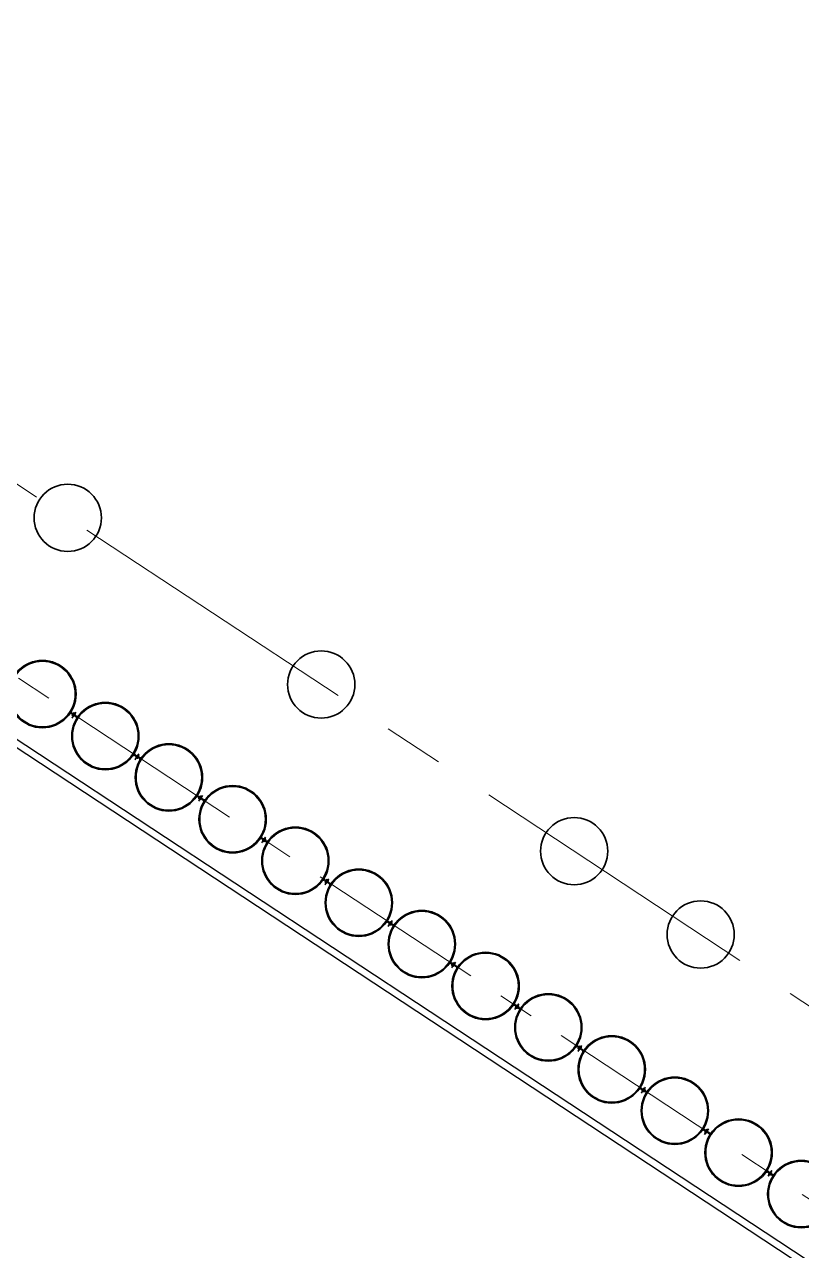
# Model space of a CAD drawing. Header units: millimetres. Extents: x 0 to 581027, y 0 to 6627194.
# Drawn here: x 580702.13 to 580718.53, y 6625609.41 to 6625635.3 of the extents above; entities that cross this region are included whole.
import ezdxf

# ---------------------------------------------------------------- set-up
doc = ezdxf.new("R2010")
doc.units = ezdxf.units.MM
doc.linetypes.add('CENTERX2', pattern=[20.32, 12.7, -2.54, 2.54, -2.54])
doc.linetypes.add('CONTINOUS', pattern=[0])
for name, color, linetype, lineweight in [('ГР_Верх_строение', 250, 'CONTINOUS', 30), ('ГР_Причал 5_СО8', 123, 'Continuous', 35), ('ГР_Разбивочная ось', 2, 'CENTERX2', 13), ('ГР_Фасонный профиль 2415', 3, 'Continuous', 35), ('ГР_Фасонный профиль 2416', 60, 'Continuous', 35), ('ГР_ШТС1_1а', 4, 'Continuous', 35), ('ГР_ШТС2_1а', 21, 'Continuous', 35), ('ГР_ШТС3д_1а', 111, 'Continuous', 35)]:
    doc.layers.add(name, color=color, linetype=linetype, lineweight=lineweight)
doc.layers.add('Этап 5.2 верхняя бровка', color=7, linetype='Continuous')
doc.layers.add('Этап 5.2 нижняя бровка', color=7, linetype='Continuous')

msp = doc.modelspace()

# ---------------------------------------------------------------- linework, layer by layer
at = {"layer": 'Defpoints', "ltscale": 0.5, "extrusion": (-3.16225e-05, -2.58101e-05, 1), "elevation": -3.288}
for points in [[(580703.14, 6625620.66), (580703.14, 6625620.66), (580703.14, 6625620.66), (580703.14, 6625620.66), (580703.22, 6625620.78)], [(580704.47, 6625619.78), (580704.47, 6625619.78), (580704.47, 6625619.78), (580704.47, 6625619.78), (580704.55, 6625619.9)], [(580705.81, 6625618.9), (580705.81, 6625618.9), (580705.81, 6625618.9), (580705.81, 6625618.9), (580705.89, 6625619.02)], [(580707.14, 6625618.02), (580707.14, 6625618.02), (580707.14, 6625618.02), (580707.14, 6625618.02), (580707.22, 6625618.14)], [(580708.48, 6625617.14), (580708.48, 6625617.14), (580708.48, 6625617.14), (580708.48, 6625617.14), (580708.56, 6625617.26)], [(580709.81, 6625616.26), (580709.81, 6625616.26), (580709.81, 6625616.26), (580709.81, 6625616.26), (580709.9, 6625616.38)], [(580711.15, 6625615.38), (580711.15, 6625615.38), (580711.15, 6625615.38), (580711.15, 6625615.38), (580711.23, 6625615.5)], [(580712.48, 6625614.5), (580712.48, 6625614.5), (580712.48, 6625614.5), (580712.48, 6625614.5), (580712.57, 6625614.62)], [(580713.82, 6625613.62), (580713.82, 6625613.62), (580713.82, 6625613.62), (580713.82, 6625613.62), (580713.9, 6625613.74)], [(580715.16, 6625612.74), (580715.16, 6625612.74), (580715.16, 6625612.74), (580715.16, 6625612.74), (580715.24, 6625612.86)], [(580716.49, 6625611.86), (580716.49, 6625611.86), (580716.49, 6625611.86), (580716.49, 6625611.86), (580716.57, 6625611.98)], [(580717.83, 6625610.98), (580717.83, 6625610.98), (580717.83, 6625610.98), (580717.83, 6625610.98), (580717.91, 6625611.1)]]:
    msp.add_lwpolyline(points, dxfattribs=at)
at = {"layer": 'Defpoints', "ltscale": 0.5, "extrusion": (1.82928e-05, 5.32664e-05, 1), "elevation": 2.993}
for points in [[(580703.14, 6625620.66), (580703.14, 6625620.66), (580703.14, 6625620.66), (580703.14, 6625620.66), (580703.22, 6625620.78)], [(580704.47, 6625619.78), (580704.47, 6625619.78), (580704.47, 6625619.78), (580704.47, 6625619.78), (580704.55, 6625619.9)], [(580708.48, 6625617.14), (580708.48, 6625617.14), (580708.48, 6625617.14), (580708.48, 6625617.14), (580708.56, 6625617.26)], [(580709.81, 6625616.26), (580709.81, 6625616.26), (580709.81, 6625616.26), (580709.81, 6625616.26), (580709.9, 6625616.38)], [(580713.82, 6625613.62), (580713.82, 6625613.62), (580713.82, 6625613.62), (580713.82, 6625613.62), (580713.9, 6625613.74)], [(580715.16, 6625612.74), (580715.16, 6625612.74), (580715.16, 6625612.74), (580715.16, 6625612.74), (580715.24, 6625612.86)]]:
    msp.add_lwpolyline(points, dxfattribs=at)
at = {"layer": 'Defpoints', "ltscale": 0.5, "extrusion": (1.66525e-07, 4.28526e-05, 1), "elevation": 1.232}
for points in [[(580705.81, 6625618.9), (580705.81, 6625618.9), (580705.81, 6625618.9), (580705.81, 6625618.9), (580705.89, 6625619.02)], [(580707.14, 6625618.02), (580707.14, 6625618.02), (580707.14, 6625618.02), (580707.14, 6625618.02), (580707.22, 6625618.14)], [(580711.15, 6625615.38), (580711.15, 6625615.38), (580711.15, 6625615.38), (580711.15, 6625615.38), (580711.23, 6625615.5)], [(580712.48, 6625614.5), (580712.48, 6625614.5), (580712.48, 6625614.5), (580712.48, 6625614.5), (580712.57, 6625614.62)], [(580716.49, 6625611.86), (580716.49, 6625611.86), (580716.49, 6625611.86), (580716.49, 6625611.86), (580716.57, 6625611.98)], [(580717.83, 6625610.98), (580717.83, 6625610.98), (580717.83, 6625610.98), (580717.83, 6625610.98), (580717.91, 6625611.1)]]:
    msp.add_lwpolyline(points, dxfattribs=at)
at = {"layer": 'ГР_Верх_строение', "color": 6, "ltscale": 10, "elevation": 0}
msp.add_lwpolyline([(580875.68, 6625540.31), (580823.2, 6625540.31), (580560.198, 6625713.617)], dxfattribs=at)
at = {"layer": 'ГР_Причал 5_СО8', "ltscale": 100, "extrusion": (1.84014e-06, -1.21471e-06, 1)}
for centre in [(580703.04, 6625624.88, 0.11), (580708.39, 6625621.36, 0.11), (580713.73, 6625617.84, 0.11), (580716.4, 6625616.08, 0.11)]:
    msp.add_circle(centre, 0.71, dxfattribs=at)
at = {"layer": 'ГР_Разбивочная ось', "ltscale": 0.5, "elevation": 0}
msp.add_lwpolyline([(580810.55, 6625554.04), (580563.28, 6625716.98)], dxfattribs=at)
at = {"layer": 'ГР_Разбивочная ось', "ltscale": 0.3, "elevation": 0}
msp.add_lwpolyline([(580880.21, 6625541.41), (580823.53, 6625541.41), (580561.41, 6625714.14)], dxfattribs=at)
at = {"layer": 'ГР_Фасонный профиль 2415', "extrusion": (1.82928e-05, 5.32664e-05, 1), "elevation": 2.993}
for points in [[(580703.16, 6625620.72, 0.414214), (580703.16, 6625620.71), (580703.17, 6625620.71, 0.376367), (580703.17, 6625620.71), (580703.17, 6625620.71, -0.57735), (580703.18, 6625620.72), (580703.23, 6625620.68, -0.339454), (580703.23, 6625620.67), (580703.23, 6625620.67, 0.339454), (580703.24, 6625620.66, 0.414214), (580703.24, 6625620.66, -0.135884), (580703.25, 6625620.67, -0.135884), (580703.26, 6625620.69, 0.414214), (580703.26, 6625620.69, 0.339454), (580703.25, 6625620.69), (580703.25, 6625620.69, -0.339454), (580703.24, 6625620.69), (580703.18, 6625620.73, -0.57735), (580703.18, 6625620.73), (580703.19, 6625620.74, 0.287204), (580703.19, 6625620.74), (580703.18, 6625620.74, 0.414214), (580703.17, 6625620.74)], [(580704.52, 6625619.82, -0.414214), (580704.51, 6625619.82), (580704.5, 6625619.83, -0.376367), (580704.5, 6625619.83), (580704.51, 6625619.83, 0.57735), (580704.51, 6625619.84), (580704.45, 6625619.88, 0.339454), (580704.44, 6625619.88), (580704.44, 6625619.87, -0.339454), (580704.43, 6625619.87, -0.414214), (580704.43, 6625619.88, 0.135884), (580704.44, 6625619.89, 0.135884), (580704.45, 6625619.9, -0.414214), (580704.45, 6625619.91, -0.339454), (580704.46, 6625619.89), (580704.45, 6625619.89, 0.339454), (580704.46, 6625619.89), (580704.51, 6625619.85, 0.57735), (580704.52, 6625619.85), (580704.52, 6625619.86, -0.287204), (580704.52, 6625619.86), (580704.53, 6625619.85, -0.414214), (580704.53, 6625619.84)], [(580708.5, 6625617.2, 0.414214), (580708.5, 6625617.19), (580708.51, 6625617.19, 0.376367), (580708.51, 6625617.19), (580708.51, 6625617.19, -0.57735), (580708.52, 6625617.2), (580708.57, 6625617.16, -0.339454), (580708.58, 6625617.15), (580708.58, 6625617.15, 0.339454), (580708.58, 6625617.14, 0.414214), (580708.59, 6625617.14, -0.135884), (580708.59, 6625617.15, -0.135884), (580708.6, 6625617.17, 0.414214), (580708.6, 6625617.17, 0.339454), (580708.59, 6625617.17), (580708.59, 6625617.17, -0.339454), (580708.58, 6625617.17), (580708.52, 6625617.21, -0.57735), (580708.52, 6625617.21), (580708.53, 6625617.21, 0.287204), (580708.53, 6625617.22), (580708.52, 6625617.22, 0.414214), (580708.51, 6625617.22)], [(580709.86, 6625616.3, -0.414214), (580709.85, 6625616.3), (580709.84, 6625616.31, -0.376367), (580709.85, 6625616.31), (580709.85, 6625616.31, 0.57735), (580709.85, 6625616.32), (580709.79, 6625616.36, 0.339454), (580709.79, 6625616.36), (580709.78, 6625616.35, -0.339454), (580709.77, 6625616.35, -0.414214), (580709.77, 6625616.36, 0.135884), (580709.78, 6625616.37, 0.135884), (580709.79, 6625616.38, -0.414214), (580709.79, 6625616.39, -0.339454), (580709.8, 6625616.37), (580709.8, 6625616.37, 0.339454), (580709.8, 6625616.37), (580709.86, 6625616.33, 0.57735), (580709.86, 6625616.33), (580709.86, 6625616.34, -0.287204), (580709.87, 6625616.34), (580709.87, 6625616.33, -0.414214), (580709.87, 6625616.32)], [(580713.84, 6625613.68, 0.414214), (580713.85, 6625613.67), (580713.85, 6625613.67, 0.376367), (580713.85, 6625613.67), (580713.85, 6625613.67, -0.57735), (580713.86, 6625613.68), (580713.92, 6625613.64, -0.339454), (580713.92, 6625613.63), (580713.92, 6625613.63, 0.339454), (580713.92, 6625613.62, 0.414214), (580713.93, 6625613.62, -0.135884), (580713.93, 6625613.63, -0.135884), (580713.94, 6625613.65, 0.414214), (580713.94, 6625613.65, 0.339454), (580713.93, 6625613.65), (580713.93, 6625613.65, -0.339454), (580713.92, 6625613.65), (580713.87, 6625613.69, -0.57735), (580713.87, 6625613.69), (580713.87, 6625613.69, 0.287204), (580713.87, 6625613.7), (580713.87, 6625613.7, 0.414214), (580713.86, 6625613.7)], [(580715.2, 6625612.78, -0.414214), (580715.19, 6625612.78), (580715.19, 6625612.79, -0.376367), (580715.19, 6625612.79), (580715.19, 6625612.79, 0.57735), (580715.19, 6625612.8), (580715.13, 6625612.84, 0.339454), (580715.13, 6625612.84), (580715.13, 6625612.83, -0.339454), (580715.11, 6625612.83, -0.414214), (580715.11, 6625612.84, 0.135884), (580715.12, 6625612.85, 0.135884), (580715.13, 6625612.86, -0.414214), (580715.14, 6625612.87, -0.339454), (580715.14, 6625612.85), (580715.14, 6625612.85, 0.339454), (580715.14, 6625612.85), (580715.2, 6625612.81, 0.57735), (580715.2, 6625612.81), (580715.2, 6625612.82, -0.287204), (580715.21, 6625612.82), (580715.21, 6625612.81, -0.414214), (580715.21, 6625612.8)]]:
    msp.add_lwpolyline(points, format="xyb", close=True, dxfattribs=at)
at = {"layer": 'ГР_Фасонный профиль 2415', "extrusion": (1.66525e-07, 4.28526e-05, 1), "elevation": 1.232}
for points in [[(580705.83, 6625618.96, 0.414214), (580705.83, 6625618.95), (580705.84, 6625618.95, 0.376367), (580705.84, 6625618.95), (580705.84, 6625618.95, -0.57735), (580705.85, 6625618.96), (580705.9, 6625618.92, -0.339454), (580705.91, 6625618.91), (580705.9, 6625618.91, 0.339454), (580705.91, 6625618.9, 0.414214), (580705.91, 6625618.9, -0.135884), (580705.92, 6625618.91, -0.135884), (580705.93, 6625618.93, 0.414214), (580705.93, 6625618.93, 0.339454), (580705.92, 6625618.93), (580705.92, 6625618.93, -0.339454), (580705.91, 6625618.93), (580705.85, 6625618.97, -0.57735), (580705.85, 6625618.97), (580705.86, 6625618.98, 0.287204), (580705.86, 6625618.98), (580705.85, 6625618.98, 0.414214), (580705.84, 6625618.98)], [(580707.19, 6625618.06, -0.414214), (580707.18, 6625618.06), (580707.17, 6625618.07, -0.376367), (580707.17, 6625618.07), (580707.18, 6625618.07, 0.57735), (580707.18, 6625618.08), (580707.12, 6625618.12, 0.339454), (580707.11, 6625618.12), (580707.11, 6625618.11, -0.339454), (580707.1, 6625618.11, -0.414214), (580707.1, 6625618.12, 0.135884), (580707.11, 6625618.13, 0.135884), (580707.12, 6625618.14, -0.414214), (580707.12, 6625618.15, -0.339454), (580707.13, 6625618.13), (580707.13, 6625618.13, 0.339454), (580707.13, 6625618.13), (580707.18, 6625618.09, 0.57735), (580707.19, 6625618.09), (580707.19, 6625618.1, -0.287204), (580707.19, 6625618.1), (580707.2, 6625618.09, -0.414214), (580707.2, 6625618.08)], [(580711.17, 6625615.44, 0.414214), (580711.17, 6625615.43), (580711.18, 6625615.43, 0.376367), (580711.18, 6625615.43), (580711.18, 6625615.43, -0.57735), (580711.19, 6625615.44), (580711.25, 6625615.4, -0.339454), (580711.25, 6625615.39), (580711.25, 6625615.39, 0.339454), (580711.25, 6625615.38, 0.414214), (580711.26, 6625615.38, -0.135884), (580711.26, 6625615.39, -0.135884), (580711.27, 6625615.41, 0.414214), (580711.27, 6625615.41, 0.339454), (580711.26, 6625615.41), (580711.26, 6625615.41, -0.339454), (580711.25, 6625615.41), (580711.19, 6625615.45, -0.57735), (580711.2, 6625615.45), (580711.2, 6625615.46, 0.287204), (580711.2, 6625615.46), (580711.2, 6625615.46, 0.414214), (580711.18, 6625615.46)], [(580712.53, 6625614.54, -0.414214), (580712.52, 6625614.54), (580712.52, 6625614.55, -0.376367), (580712.52, 6625614.55), (580712.52, 6625614.55, 0.57735), (580712.52, 6625614.56), (580712.46, 6625614.6, 0.339454), (580712.46, 6625614.6), (580712.45, 6625614.59, -0.339454), (580712.44, 6625614.59, -0.414214), (580712.44, 6625614.6, 0.135884), (580712.45, 6625614.61, 0.135884), (580712.46, 6625614.62, -0.414214), (580712.46, 6625614.63, -0.339454), (580712.47, 6625614.61), (580712.47, 6625614.61, 0.339454), (580712.47, 6625614.61), (580712.53, 6625614.57, 0.57735), (580712.53, 6625614.57), (580712.53, 6625614.58, -0.287204), (580712.54, 6625614.58), (580712.54, 6625614.57, -0.414214), (580712.54, 6625614.56)], [(580716.51, 6625611.92, 0.414214), (580716.52, 6625611.91), (580716.52, 6625611.91, 0.376367), (580716.52, 6625611.91), (580716.52, 6625611.91, -0.57735), (580716.53, 6625611.92), (580716.59, 6625611.88, -0.339454), (580716.59, 6625611.87), (580716.59, 6625611.87, 0.339454), (580716.59, 6625611.86, 0.414214), (580716.6, 6625611.86, -0.135884), (580716.6, 6625611.87, -0.135884), (580716.62, 6625611.89, 0.414214), (580716.61, 6625611.89, 0.339454), (580716.6, 6625611.89), (580716.6, 6625611.89, -0.339454), (580716.59, 6625611.89), (580716.54, 6625611.93, -0.57735), (580716.54, 6625611.93), (580716.54, 6625611.93, 0.287204), (580716.54, 6625611.94), (580716.54, 6625611.94, 0.414214), (580716.53, 6625611.94)], [(580717.87, 6625611.02, -0.414214), (580717.86, 6625611.02), (580717.86, 6625611.03, -0.376367), (580717.86, 6625611.03), (580717.86, 6625611.03, 0.57735), (580717.86, 6625611.04), (580717.8, 6625611.08, 0.339454), (580717.8, 6625611.08), (580717.8, 6625611.07, -0.339454), (580717.78, 6625611.07, -0.414214), (580717.78, 6625611.08, 0.135884), (580717.8, 6625611.09, 0.135884), (580717.8, 6625611.1, -0.414214), (580717.81, 6625611.11, -0.339454), (580717.81, 6625611.09), (580717.81, 6625611.09, 0.339454), (580717.81, 6625611.09), (580717.87, 6625611.05, 0.57735), (580717.87, 6625611.05), (580717.88, 6625611.06, -0.287204), (580717.88, 6625611.06), (580717.88, 6625611.05, -0.414214), (580717.88, 6625611.04)]]:
    msp.add_lwpolyline(points, format="xyb", close=True, dxfattribs=at)
at = {"layer": 'ГР_Фасонный профиль 2416', "extrusion": (-3.16225e-05, -2.58101e-05, 1), "elevation": -3.288}
for points in [[(580703.16, 6625620.73), (580703.15, 6625620.72, 0.414214), (580703.16, 6625620.71), (580703.16, 6625620.71, 0.482551), (580703.17, 6625620.71), (580703.17, 6625620.71, -0.414214), (580703.17, 6625620.71), (580703.18, 6625620.71, -0.414214), (580703.18, 6625620.7), (580703.18, 6625620.7, -0.414214), (580703.16, 6625620.69), (580703.15, 6625620.7, -0.296184), (580703.14, 6625620.72, 0.414214), (580703.14, 6625620.74), (580703.11, 6625620.76, 0.339454), (580703.11, 6625620.76), (580703.11, 6625620.75, -0.339454), (580703.09, 6625620.75, -0.414214), (580703.09, 6625620.76, 0.135884), (580703.11, 6625620.77, 0.135884), (580703.11, 6625620.78, -0.414214), (580703.12, 6625620.79, -0.339454), (580703.12, 6625620.77), (580703.12, 6625620.77, 0.339454), (580703.12, 6625620.77), (580703.14, 6625620.75, 0.414214), (580703.16, 6625620.76, -0.296184), (580703.19, 6625620.76), (580703.19, 6625620.75, -0.414214), (580703.2, 6625620.73), (580703.2, 6625620.73, -0.414214), (580703.19, 6625620.73), (580703.18, 6625620.73, -0.414214), (580703.18, 6625620.73), (580703.19, 6625620.74, 0.482551), (580703.19, 6625620.74), (580703.18, 6625620.74, 0.414214), (580703.17, 6625620.74)], [(580704.53, 6625619.83), (580704.52, 6625619.82, -0.414214), (580704.51, 6625619.82), (580704.5, 6625619.82, -0.482551), (580704.5, 6625619.83), (580704.51, 6625619.83, 0.414214), (580704.51, 6625619.83), (580704.5, 6625619.84, 0.414214), (580704.49, 6625619.83), (580704.49, 6625619.83, 0.414214), (580704.5, 6625619.81), (580704.5, 6625619.81, 0.296184), (580704.53, 6625619.81, -0.414214), (580704.55, 6625619.81), (580704.57, 6625619.8, -0.339454), (580704.57, 6625619.79), (580704.57, 6625619.79, 0.339454), (580704.57, 6625619.78, 0.414214), (580704.58, 6625619.78, -0.135884), (580704.58, 6625619.79, -0.135884), (580704.6, 6625619.81, 0.414214), (580704.6, 6625619.81, 0.339454), (580704.58, 6625619.81), (580704.58, 6625619.81, -0.339454), (580704.57, 6625619.81), (580704.55, 6625619.82, -0.414214), (580704.55, 6625619.84, 0.296184), (580704.54, 6625619.86), (580704.53, 6625619.87, 0.414214), (580704.51, 6625619.86), (580704.51, 6625619.86, 0.414214), (580704.51, 6625619.85), (580704.52, 6625619.85, 0.414214), (580704.52, 6625619.85), (580704.52, 6625619.86, -0.482551), (580704.53, 6625619.86), (580704.53, 6625619.86, -0.414214), (580704.53, 6625619.84)], [(580705.83, 6625618.97), (580705.83, 6625618.96, 0.414214), (580705.83, 6625618.95), (580705.83, 6625618.95, 0.482551), (580705.84, 6625618.95), (580705.84, 6625618.95, -0.414214), (580705.84, 6625618.95), (580705.85, 6625618.95, -0.414214), (580705.85, 6625618.94), (580705.85, 6625618.94, -0.414214), (580705.83, 6625618.93), (580705.82, 6625618.94, -0.296184), (580705.81, 6625618.96, 0.414214), (580705.81, 6625618.98), (580705.79, 6625619, 0.339454), (580705.78, 6625619), (580705.78, 6625618.99, -0.339454), (580705.76, 6625618.99, -0.414214), (580705.76, 6625619, 0.135884), (580705.78, 6625619.01, 0.135884), (580705.78, 6625619.02, -0.414214), (580705.79, 6625619.03, -0.339454), (580705.79, 6625619.01), (580705.79, 6625619.01, 0.339454), (580705.79, 6625619.01), (580705.81, 6625618.99, 0.414214), (580705.83, 6625619, -0.296184), (580705.86, 6625619), (580705.86, 6625618.99, -0.414214), (580705.87, 6625618.97), (580705.87, 6625618.97, -0.414214), (580705.86, 6625618.97), (580705.86, 6625618.97, -0.414214), (580705.85, 6625618.97), (580705.86, 6625618.98, 0.482551), (580705.86, 6625618.98), (580705.85, 6625618.98, 0.414214), (580705.84, 6625618.98)], [(580707.2, 6625618.07), (580707.19, 6625618.06, -0.414214), (580707.18, 6625618.06), (580707.17, 6625618.06, -0.482551), (580707.17, 6625618.07), (580707.18, 6625618.07, 0.414214), (580707.18, 6625618.07), (580707.17, 6625618.08, 0.414214), (580707.16, 6625618.07), (580707.16, 6625618.07, 0.414214), (580707.17, 6625618.05), (580707.17, 6625618.05, 0.296184), (580707.2, 6625618.05, -0.414214), (580707.22, 6625618.05), (580707.24, 6625618.04, -0.339454), (580707.24, 6625618.03), (580707.24, 6625618.03, 0.339454), (580707.24, 6625618.02, 0.414214), (580707.25, 6625618.02, -0.135884), (580707.25, 6625618.03, -0.135884), (580707.27, 6625618.05, 0.414214), (580707.27, 6625618.05, 0.339454), (580707.25, 6625618.05), (580707.25, 6625618.05, -0.339454), (580707.25, 6625618.05), (580707.22, 6625618.06, -0.414214), (580707.22, 6625618.08, 0.296184), (580707.21, 6625618.1), (580707.2, 6625618.11, 0.414214), (580707.18, 6625618.1), (580707.18, 6625618.1, 0.414214), (580707.18, 6625618.09), (580707.19, 6625618.09, 0.414214), (580707.19, 6625618.09), (580707.19, 6625618.1, -0.482551), (580707.2, 6625618.1), (580707.2, 6625618.1, -0.414214), (580707.21, 6625618.08)], [(580708.5, 6625617.21), (580708.5, 6625617.2, 0.414214), (580708.5, 6625617.19), (580708.5, 6625617.19, 0.482551), (580708.51, 6625617.19), (580708.51, 6625617.19, -0.414214), (580708.52, 6625617.19), (580708.52, 6625617.19, -0.414214), (580708.52, 6625617.18), (580708.52, 6625617.18, -0.414214), (580708.5, 6625617.17), (580708.49, 6625617.18, -0.296184), (580708.48, 6625617.2, 0.414214), (580708.48, 6625617.22), (580708.46, 6625617.24, 0.339454), (580708.45, 6625617.24), (580708.45, 6625617.23, -0.339454), (580708.44, 6625617.23, -0.414214), (580708.43, 6625617.24, 0.135884), (580708.45, 6625617.25, 0.135884), (580708.45, 6625617.26, -0.414214), (580708.46, 6625617.27, -0.339454), (580708.46, 6625617.25), (580708.46, 6625617.25, 0.339454), (580708.46, 6625617.25), (580708.48, 6625617.23, 0.414214), (580708.51, 6625617.24, -0.296184), (580708.53, 6625617.24), (580708.54, 6625617.23, -0.414214), (580708.54, 6625617.21), (580708.54, 6625617.21, -0.414214), (580708.53, 6625617.21), (580708.53, 6625617.21, -0.414214), (580708.53, 6625617.21), (580708.53, 6625617.22, 0.482551), (580708.53, 6625617.22), (580708.52, 6625617.22, 0.414214), (580708.51, 6625617.22)], [(580709.87, 6625616.31), (580709.86, 6625616.3, -0.414214), (580709.85, 6625616.3), (580709.84, 6625616.3, -0.482551), (580709.84, 6625616.31), (580709.85, 6625616.31, 0.414214), (580709.85, 6625616.31), (580709.84, 6625616.32, 0.414214), (580709.83, 6625616.31), (580709.83, 6625616.31, 0.414214), (580709.84, 6625616.29), (580709.84, 6625616.29, 0.296184), (580709.87, 6625616.29, -0.414214), (580709.89, 6625616.29), (580709.91, 6625616.28, -0.339454), (580709.91, 6625616.27), (580709.91, 6625616.27, 0.339454), (580709.92, 6625616.26, 0.414214), (580709.92, 6625616.26, -0.135884), (580709.93, 6625616.27, -0.135884), (580709.94, 6625616.29, 0.414214), (580709.94, 6625616.29, 0.339454), (580709.93, 6625616.29), (580709.92, 6625616.29, -0.339454), (580709.92, 6625616.29), (580709.89, 6625616.3, -0.414214), (580709.89, 6625616.32, 0.296184), (580709.88, 6625616.34), (580709.87, 6625616.35, 0.414214), (580709.85, 6625616.34), (580709.85, 6625616.34, 0.414214), (580709.85, 6625616.33), (580709.86, 6625616.33, 0.414214), (580709.86, 6625616.33), (580709.86, 6625616.34, -0.482551), (580709.87, 6625616.34), (580709.87, 6625616.34, -0.414214), (580709.88, 6625616.32)], [(580711.17, 6625615.45), (580711.17, 6625615.44, 0.414214), (580711.17, 6625615.43), (580711.18, 6625615.43, 0.482551), (580711.18, 6625615.43), (580711.18, 6625615.43, -0.414214), (580711.19, 6625615.43), (580711.19, 6625615.43, -0.414214), (580711.19, 6625615.42), (580711.19, 6625615.42, -0.414214), (580711.17, 6625615.41), (580711.16, 6625615.42, -0.296184), (580711.15, 6625615.44, 0.414214), (580711.15, 6625615.46), (580711.13, 6625615.48, 0.339454), (580711.12, 6625615.48), (580711.12, 6625615.47, -0.339454), (580711.11, 6625615.47, -0.414214), (580711.11, 6625615.48, 0.135884), (580711.12, 6625615.49, 0.135884), (580711.12, 6625615.5, -0.414214), (580711.13, 6625615.51, -0.339454), (580711.13, 6625615.49), (580711.13, 6625615.49, 0.339454), (580711.13, 6625615.49), (580711.16, 6625615.47, 0.414214), (580711.18, 6625615.48, -0.296184), (580711.2, 6625615.48), (580711.21, 6625615.47, -0.414214), (580711.21, 6625615.45), (580711.21, 6625615.45, -0.414214), (580711.2, 6625615.45), (580711.2, 6625615.45, -0.414214), (580711.2, 6625615.45), (580711.2, 6625615.46, 0.482551), (580711.2, 6625615.46), (580711.19, 6625615.46, 0.414214), (580711.18, 6625615.46)], [(580712.54, 6625614.55), (580712.53, 6625614.54, -0.414214), (580712.52, 6625614.54), (580712.52, 6625614.54, -0.482551), (580712.52, 6625614.55), (580712.52, 6625614.55, 0.414214), (580712.52, 6625614.55), (580712.51, 6625614.56, 0.414214), (580712.5, 6625614.55), (580712.5, 6625614.55, 0.414214), (580712.51, 6625614.53), (580712.51, 6625614.53, 0.296184), (580712.54, 6625614.53, -0.414214), (580712.56, 6625614.53), (580712.58, 6625614.52, -0.339454), (580712.58, 6625614.51), (580712.58, 6625614.51, 0.339454), (580712.59, 6625614.5, 0.414214), (580712.59, 6625614.5, -0.135884), (580712.6, 6625614.51, -0.135884), (580712.61, 6625614.53, 0.414214), (580712.61, 6625614.53, 0.339454), (580712.6, 6625614.53), (580712.59, 6625614.53, -0.339454), (580712.59, 6625614.53), (580712.57, 6625614.54, -0.414214), (580712.56, 6625614.56, 0.296184), (580712.55, 6625614.58), (580712.55, 6625614.59, 0.414214), (580712.52, 6625614.58), (580712.52, 6625614.58, 0.414214), (580712.53, 6625614.57), (580712.53, 6625614.57, 0.414214), (580712.53, 6625614.57), (580712.53, 6625614.58, -0.482551), (580712.54, 6625614.58), (580712.54, 6625614.58, -0.414214), (580712.55, 6625614.56)], [(580713.85, 6625613.69), (580713.84, 6625613.68, 0.414214), (580713.84, 6625613.67), (580713.85, 6625613.67, 0.482551), (580713.85, 6625613.67), (580713.85, 6625613.67, -0.414214), (580713.86, 6625613.67), (580713.86, 6625613.67, -0.414214), (580713.86, 6625613.66), (580713.86, 6625613.66, -0.414214), (580713.84, 6625613.65), (580713.83, 6625613.66, -0.296184), (580713.82, 6625613.68, 0.414214), (580713.82, 6625613.7), (580713.8, 6625613.72, 0.339454), (580713.79, 6625613.72), (580713.79, 6625613.71, -0.339454), (580713.78, 6625613.71, -0.414214), (580713.78, 6625613.72, 0.135884), (580713.79, 6625613.73, 0.135884), (580713.79, 6625613.74, -0.414214), (580713.8, 6625613.75, -0.339454), (580713.8, 6625613.73), (580713.8, 6625613.73, 0.339454), (580713.8, 6625613.73), (580713.83, 6625613.71, 0.414214), (580713.85, 6625613.72, -0.296184), (580713.87, 6625613.72), (580713.88, 6625613.71, -0.414214), (580713.88, 6625613.69), (580713.88, 6625613.69, -0.414214), (580713.87, 6625613.69), (580713.87, 6625613.69, -0.414214), (580713.87, 6625613.69), (580713.87, 6625613.7, 0.482551), (580713.87, 6625613.7), (580713.87, 6625613.7, 0.414214), (580713.85, 6625613.7)], [(580715.21, 6625612.79), (580715.21, 6625612.78, -0.414214), (580715.19, 6625612.78), (580715.19, 6625612.78, -0.482551), (580715.19, 6625612.79), (580715.19, 6625612.79, 0.414214), (580715.19, 6625612.79), (580715.19, 6625612.8, 0.414214), (580715.17, 6625612.79), (580715.17, 6625612.79, 0.414214), (580715.18, 6625612.77), (580715.19, 6625612.77, 0.296184), (580715.21, 6625612.77, -0.414214), (580715.23, 6625612.77), (580715.25, 6625612.76, -0.339454), (580715.25, 6625612.75), (580715.25, 6625612.75, 0.339454), (580715.26, 6625612.74, 0.414214), (580715.26, 6625612.74, -0.135884), (580715.27, 6625612.75, -0.135884), (580715.28, 6625612.77, 0.414214), (580715.28, 6625612.77, 0.339454), (580715.27, 6625612.77), (580715.26, 6625612.77, -0.339454), (580715.26, 6625612.77), (580715.24, 6625612.78, -0.414214), (580715.23, 6625612.8, 0.296184), (580715.22, 6625612.82), (580715.22, 6625612.83, 0.414214), (580715.19, 6625612.82), (580715.19, 6625612.82, 0.414214), (580715.2, 6625612.81), (580715.2, 6625612.81, 0.414214), (580715.2, 6625612.81), (580715.2, 6625612.82, -0.482551), (580715.21, 6625612.82), (580715.22, 6625612.82, -0.414214), (580715.22, 6625612.8)], [(580716.52, 6625611.93), (580716.51, 6625611.92, 0.414214), (580716.51, 6625611.91), (580716.52, 6625611.91, 0.482551), (580716.52, 6625611.91), (580716.52, 6625611.91, -0.414214), (580716.53, 6625611.91), (580716.53, 6625611.91, -0.414214), (580716.53, 6625611.9), (580716.53, 6625611.9, -0.414214), (580716.51, 6625611.89), (580716.5, 6625611.9, -0.296184), (580716.5, 6625611.92, 0.414214), (580716.49, 6625611.94), (580716.47, 6625611.96, 0.339454), (580716.46, 6625611.96), (580716.46, 6625611.95, -0.339454), (580716.45, 6625611.95, -0.414214), (580716.45, 6625611.96, 0.135884), (580716.46, 6625611.97, 0.135884), (580716.47, 6625611.98, -0.414214), (580716.47, 6625611.99, -0.339454), (580716.47, 6625611.97), (580716.47, 6625611.97, 0.339454), (580716.48, 6625611.97), (580716.5, 6625611.95, 0.414214), (580716.52, 6625611.96, -0.296184), (580716.54, 6625611.96), (580716.55, 6625611.95, -0.414214), (580716.55, 6625611.93), (580716.55, 6625611.93, -0.414214), (580716.54, 6625611.93), (580716.54, 6625611.93, -0.414214), (580716.54, 6625611.93), (580716.54, 6625611.94, 0.482551), (580716.54, 6625611.94), (580716.54, 6625611.94, 0.414214), (580716.52, 6625611.94)], [(580717.88, 6625611.03), (580717.88, 6625611.02, -0.414214), (580717.86, 6625611.02), (580717.86, 6625611.02, -0.482551), (580717.86, 6625611.03), (580717.86, 6625611.03, 0.414214), (580717.86, 6625611.03), (580717.86, 6625611.04, 0.414214), (580717.85, 6625611.03), (580717.85, 6625611.03, 0.414214), (580717.85, 6625611.01), (580717.86, 6625611.01, 0.296184), (580717.88, 6625611.01, -0.414214), (580717.9, 6625611.01), (580717.92, 6625611, -0.339454), (580717.92, 6625610.99), (580717.92, 6625610.99, 0.339454), (580717.93, 6625610.98, 0.414214), (580717.93, 6625610.98, -0.135884), (580717.94, 6625610.99, -0.135884), (580717.95, 6625611.01, 0.414214), (580717.95, 6625611.01, 0.339454), (580717.94, 6625611.01), (580717.94, 6625611.01, -0.339454), (580717.93, 6625611.01), (580717.91, 6625611.02, -0.414214), (580717.9, 6625611.04, 0.296184), (580717.89, 6625611.06), (580717.89, 6625611.07, 0.414214), (580717.87, 6625611.06), (580717.87, 6625611.06, 0.414214), (580717.87, 6625611.05), (580717.87, 6625611.05, 0.414214), (580717.87, 6625611.05), (580717.88, 6625611.06, -0.482551), (580717.88, 6625611.06), (580717.89, 6625611.06, -0.414214), (580717.89, 6625611.04)]]:
    msp.add_lwpolyline(points, format="xyb", close=True, dxfattribs=at)
at = {"layer": 'ГР_ШТС1_1а', "extrusion": (-3.16225e-05, -2.58101e-05, 1)}
for centre, radius in [((580702.51, 6625621.16, -3.29), 0.71), ((580702.51, 6625621.16, -3.29), 0.694), ((580705.18, 6625619.4, -3.29), 0.71), ((580705.18, 6625619.4, -3.29), 0.694), ((580707.85, 6625617.64, -3.29), 0.71), ((580707.85, 6625617.64, -3.29), 0.694), ((580710.52, 6625615.88, -3.29), 0.71), ((580710.52, 6625615.88, -3.29), 0.694), ((580713.19, 6625614.12, -3.29), 0.71), ((580713.19, 6625614.12, -3.29), 0.694), ((580715.86, 6625612.36, -3.29), 0.71), ((580715.86, 6625612.36, -3.29), 0.694), ((580718.53, 6625610.6, -3.29), 0.71), ((580718.53, 6625610.6, -3.29), 0.694)]:
    msp.add_circle(centre, radius, dxfattribs=at)
at = {"layer": 'ГР_ШТС2_1а', "extrusion": (1.82928e-05, 5.32664e-05, 1)}
for centre, radius in [((580703.84, 6625620.28, 2.99), 0.71), ((580703.84, 6625620.28, 2.99), 0.694), ((580709.19, 6625616.76, 2.99), 0.71), ((580709.19, 6625616.76, 2.99), 0.694), ((580714.53, 6625613.24, 2.99), 0.71), ((580714.53, 6625613.24, 2.99), 0.694)]:
    msp.add_circle(centre, radius, dxfattribs=at)
at = {"layer": 'ГР_ШТС3д_1а', "extrusion": (1.66525e-07, 4.28526e-05, 1)}
for centre, radius in [((580706.52, 6625618.52, 1.23), 0.71), ((580706.52, 6625618.52, 1.23), 0.694), ((580711.86, 6625615, 1.23), 0.71), ((580711.86, 6625615, 1.23), 0.694), ((580717.2, 6625611.48, 1.23), 0.71), ((580717.2, 6625611.48, 1.23), 0.694)]:
    msp.add_circle(centre, radius, dxfattribs=at)
at = {"layer": 'Этап 5.2 верхняя бровка', "color": 3, "linetype": 'Continuous', "lineweight": 30}
msp.add_lwpolyline([(580025.73, 6625725.21), (580144.31, 6625626.85), (580198.01, 6625585.68), (580306.45, 6625503.96), (580380.3, 6625452.25, -0.007042), (580424.66, 6625424.55, -0.01078), (580452.97, 6625405.43, -0.000003), (580488.81, 6625380.08, -0.000055), (580490.46, 6625378.91, -0.000083), (580499.82, 6625372.28, 0.000042), (580518.49, 6625359.07, 0.014493), (580533.47, 6625349.1, 0.004205), (580586.34, 6625316.72, 0.045482), (580608.84, 6625305.84, 0.025712), (580650.9, 6625292.46, 0.178181), (580685.89, 6625295.84, 0.112994), (580728.34, 6625329.74), (580768.13, 6625390.9), (580811.37, 6625457.98), (580825.99, 6625484.4), (580843.64, 6625527.16)], format="xyb", dxfattribs=at)
at = {"layer": 'Этап 5.2 нижняя бровка', "color": 1, "lineweight": 30}
msp.add_lwpolyline([(580034.53, 6625734.49), (580560.2, 6625713.68), (580560.18, 6625713.46), (580823.18, 6625540.15), (580784.51, 6625481.76), (580737.88, 6625410.99), (580697.72, 6625350.06), (580412.01, 6625509.64), (580025.99, 6625725.17), (580032.37, 6625730.74), (580034.53, 6625734.49)], close=True, dxfattribs=at)

doc.saveas('drawing.dxf')
